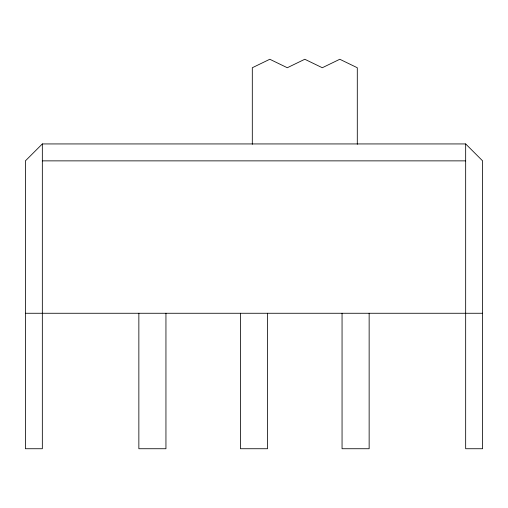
<?xml version="1.0" encoding="UTF-8"?>
<svg xmlns="http://www.w3.org/2000/svg" width="508" height="508" viewBox="0 0 508 508"><rect width="100%" height="100%" fill="white"/><g stroke="black" fill="none" stroke-linecap="round" stroke-linejoin="round"><path stroke-width="0.76" d="M42.335 143.935L25.4 160.865L25.4 448.735L42.335 448.735L42.335 143.935L465.665 143.935L482.6 160.865L482.6 448.735L465.665 448.735L465.665 143.935M42.335 160.865L465.665 160.865M25.4 313.265L482.6 313.265M369.145 313.265L369.145 448.735L342.055 448.735L342.055 313.265M357.295 144.291L357.295 67.735L339.795 59.265L322.301 67.735L304.8 59.265L287.299 67.735L269.805 59.265L252.305 67.735L252.305 144.291M267.545 313.265L267.545 448.735L240.455 448.735L240.455 313.265M165.945 313.265L165.945 448.735L138.855 448.735L138.855 313.265"/></g></svg>
